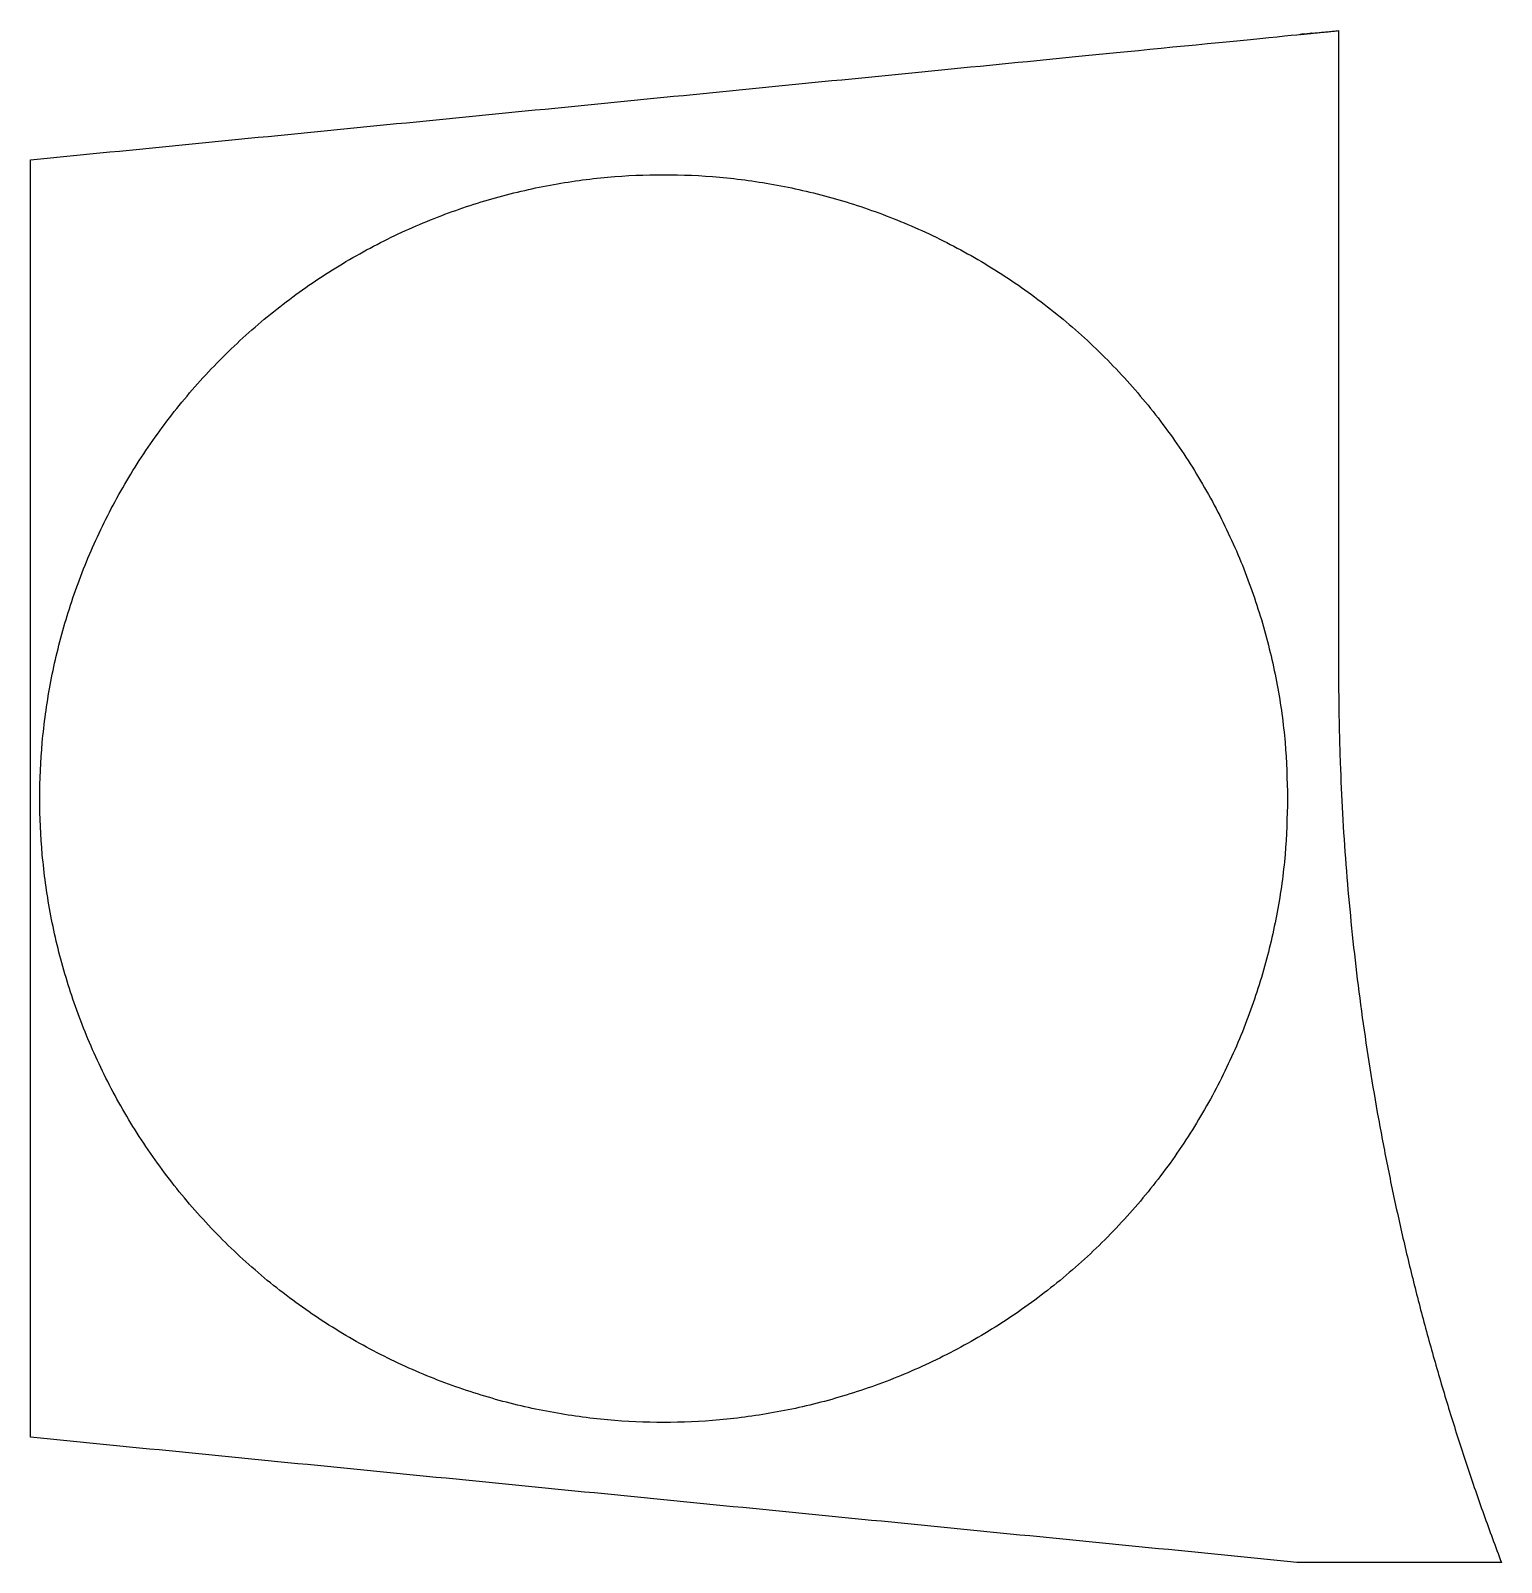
# Model space of a CAD drawing. Extents: x 40.3 to 110.6, y 217.9 to 291.
import ezdxf

# ---------------------------------------------------------------- set-up
doc = ezdxf.new("R2010")
doc.units = 0
doc.header["$LTSCALE"] = 12
doc.header["$MEASUREMENT"] = 0
doc.layers.add('COVER', color=3, linetype='CONTINUOUS')

msp = doc.modelspace()

# ---------------------------------------------------------------- linework, layer by layer
at = {"layer": 'COVER'}
for points, knots in [([(40.279, 284.874), (100.779, 290.849), (102.779, 291.046)], [0, 0, 60.794361, 62.804092, 62.804092]), ([(110.558, 217.85), (108.558, 217.85), (100.792, 217.85)], [-2, -2, 0, 7.765806, 7.765806])]:
    msp.add_open_spline(points, degree=1, knots=knots, dxfattribs=at)
for points in [[(102.779, 291.046), (102.779, 260.35)], [(40.279, 223.827), (40.279, 284.874)], [(100.792, 217.85), (40.279, 223.827)]]:
    msp.add_open_spline(points, degree=1, dxfattribs=at)
msp.add_rational_spline([(100.342, 254.35), (100.342, 284.163), (70.529, 284.163), (40.717, 284.163), (40.717, 254.35), (40.717, 224.538), (70.529, 224.538), (100.342, 224.538), (100.342, 254.35)], [1, 0.707106781187, 1, 0.707106781187, 1, 0.707106781187, 1, 0.707106781187, 1], degree=2, knots=[0, 0, 0, 46.829365, 46.829365, 93.658731, 93.658731, 140.488096, 140.488096, 187.317462, 187.317462, 187.317462], dxfattribs=at)
for points, weights in [([(102.779, 260.35), (102.779, 258.207), (102.856, 256.066)], [1, 0.999840610193, 1]), ([(102.856, 256.066), (103.561, 236.324), (110.558, 217.85)], [1, 0.986719433526, 1])]:
    msp.add_rational_spline(points, weights, degree=2, dxfattribs=at)

doc.saveas('drawing.dxf')
